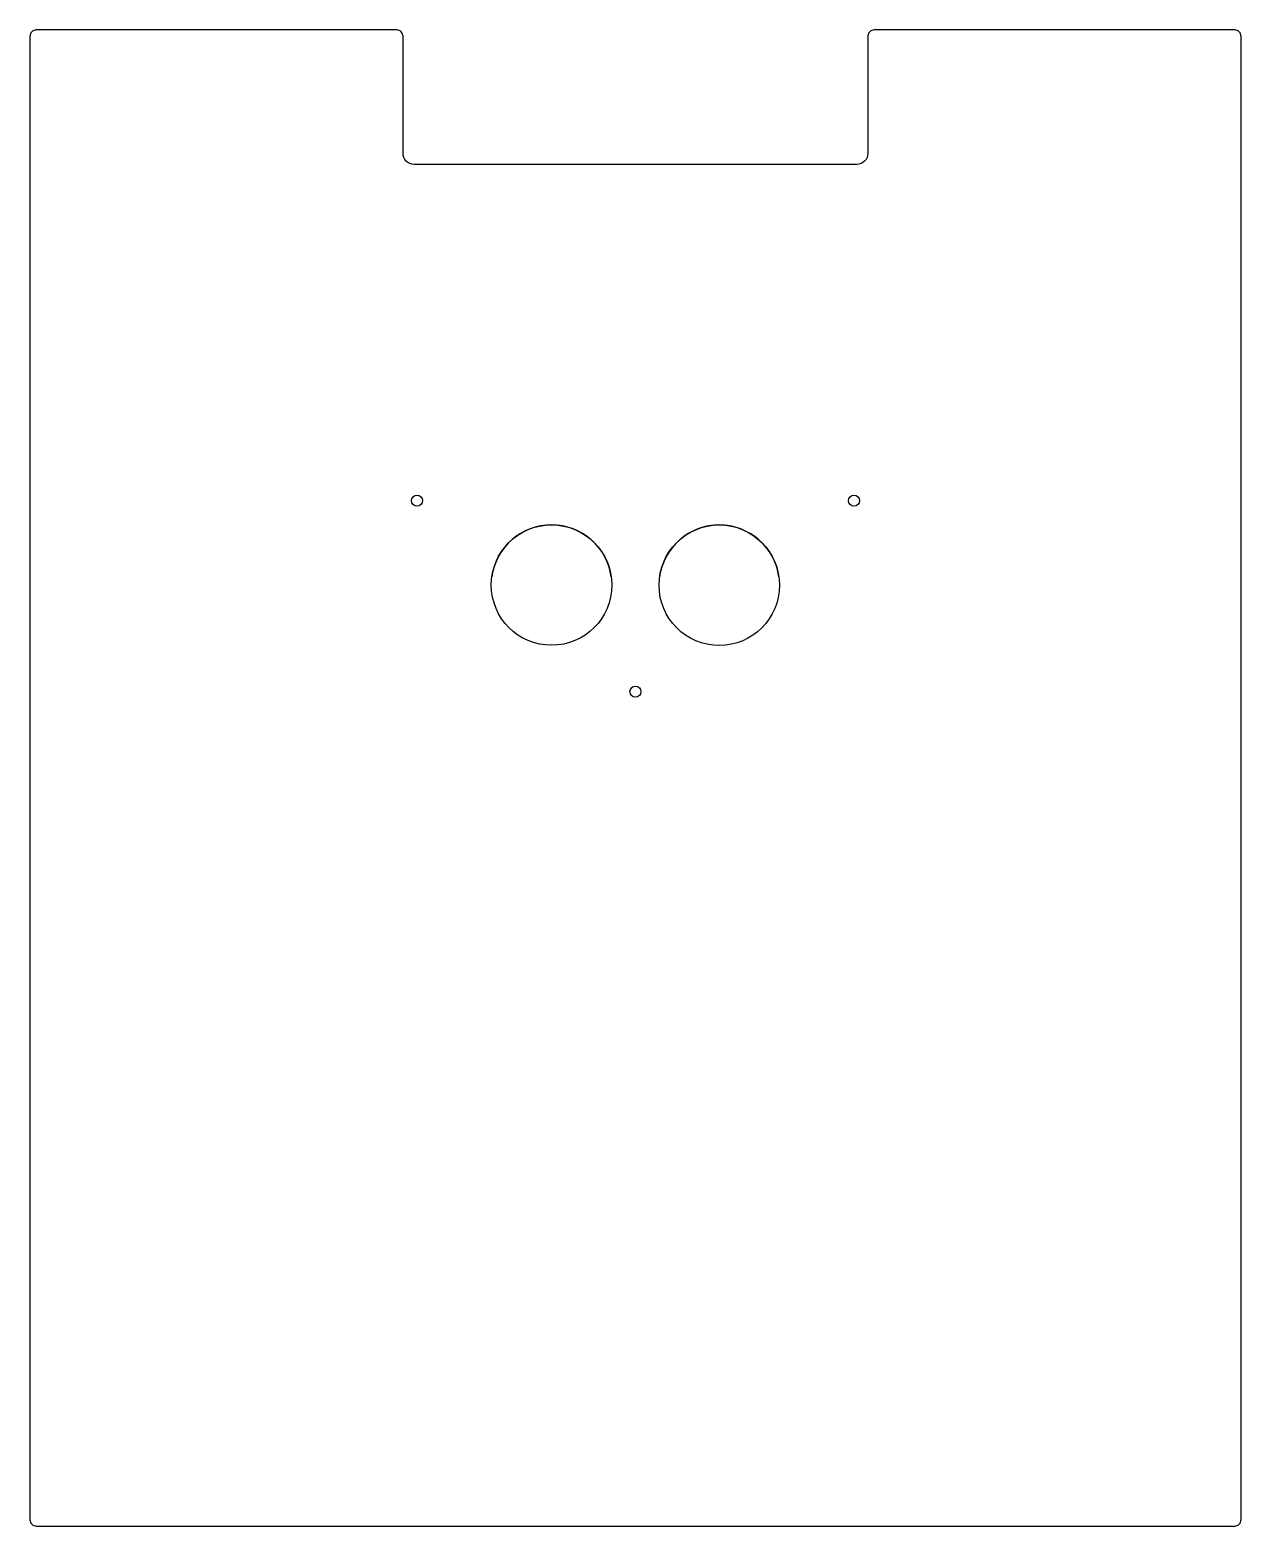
# Model space of a CAD drawing. Header units: millimetres. Extents: x -387 to -4, y -506 to -33.
import ezdxf

# ---------------------------------------------------------------- set-up
doc = ezdxf.new("R2010")
doc.units = ezdxf.units.MM
doc.layers.get('0').update_dxf_attribs({"linetype": 'CONTINUOUS'})

msp = doc.modelspace()

# ---------------------------------------------------------------- linework, layer by layer
msp.add_lwpolyline([(-119.52, -33.5, 0.414214), (-121.52, -35.5), (-121.52, -72.5, -0.414214), (-125.02, -76), (-265.02, -76, -0.414214), (-268.52, -72.5), (-268.52, -35.5, 0.414214), (-270.52, -33.5), (-384.5, -33.5, 0.414214), (-386.5, -35.5), (-386.5, -504.5, 0.414214), (-384.5, -506.5), (-5.5, -506.5, 0.414214), (-3.5, -504.5), (-3.5, -35.5, 0.414214), (-5.5, -33.5)], format="xyb", close=True)
for centre, radius in [((-264.12, -182.3), 1.75), ((-125.92, -182.3), 1.75), ((-221.55, -209), 19.05), ((-168.51, -209.05), 19.05), ((-195.02, -242.7), 1.75)]:
    msp.add_circle(centre, radius)
for centre, start, end in [((-221.55, -209), 7.7342, 172.0455), ((-168.51, -209.05), 7.8444, 172.1556)]:
    msp.add_arc(centre, 19.05, start, end)

doc.saveas('drawing.dxf')
